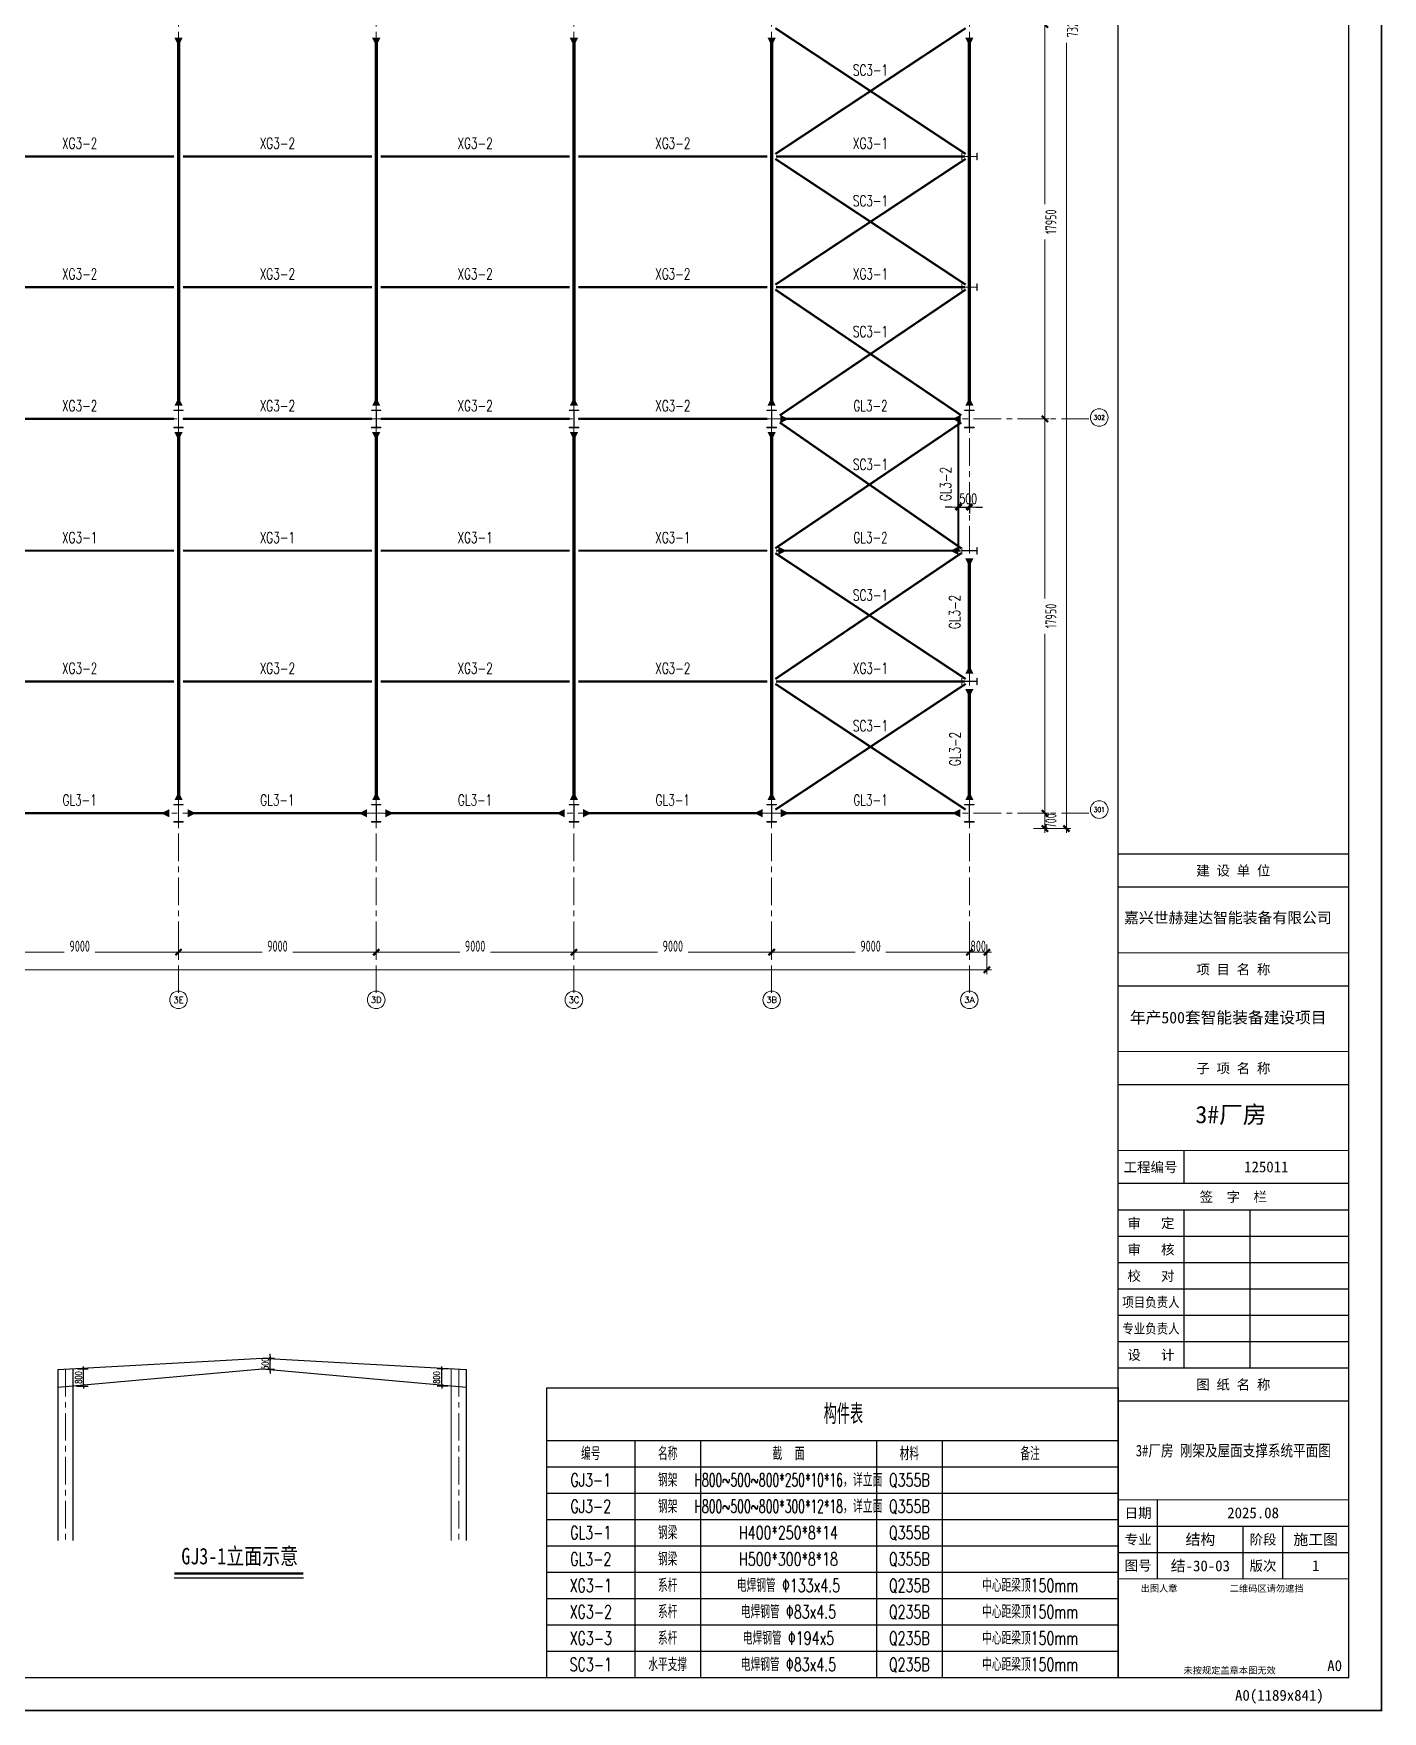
# Model space of a CAD drawing. Extents: x -1201378 to 2367219, y -619313 to 244905.
# Drawn here: x 473642 to 535046, y -296140 to -219754 of the extents above; entities that cross this region are included whole.
import ezdxf
from ezdxf.enums import TextEntityAlignment as Align

# ---------------------------------------------------------------- set-up
doc = ezdxf.new("R2010")
doc.units = 0
doc.header["$LTSCALE"] = 1000
doc.linetypes.add('CENTER', pattern=[2, 1.25, -0.25, 0.25, -0.25])
doc.layers.get('0').update_dxf_attribs({"linetype": 'CONTINUOUS'})
doc.layers.get('Defpoints').update_dxf_attribs({"linetype": 'CONTINUOUS'})
for name, color, linetype in [('0-cxFrame', 155, 'CONTINUOUS'), ('A-WINDOW', 140, 'CONTINUOUS'), ('S-DIMZ', 115, 'CONTINUOUS'), ('S-TEXT', 21, 'CONTINUOUS'), ('TAB', 7, 'CONTINUOUS'), ('TEXT', 7, 'CONTINUOUS'), ('建-文字', 7, 'CONTINUOUS')]:
    doc.layers.add(name, color=color, linetype=linetype)
for name, color, linetype, lineweight in [('0-cxText', 131, 'CONTINUOUS', 25), ('S-axis', 111, 'CONTINUOUS', 0), ('S-bea', 40, 'CONTINUOUS', 0), ('S-col', 2, 'CONTINUOUS', 0), ('S-dim', 81, 'CONTINUOUS', 0), ('S-dote', 5, 'CENTER', 0), ('THIN', 7, 'CONTINUOUS', 0), ('柱间支撑', 6, 'CENTER', 0), ('梁', 4, 'CONTINUOUS', 18)]:
    doc.layers.add(name, color=color, linetype=linetype, lineweight=lineweight)
doc.styles.add('_TCH_AXIS', font='COMPLEX', dxfattribs={"bigfont": 'GBCBIG'})
doc.styles.add('cx_biaoti', font='')
doc.styles.add('cx_tuming', font='simhei.ttf')
doc.styles.add('cx_tuqian1', font='')
doc.styles.add('SS1', font='tj-romans1.shx', dxfattribs={"width": 0.7, "bigfont": 'tj-hztxt1.shx'})
doc.styles.add('TSSD_Dimension', font='tssdeng.shx', dxfattribs={"width": 0.7, "bigfont": 'hztxt.shx'})
doc.styles.add('TSSD_Norm', font='tj-romans1.shx', dxfattribs={"bigfont": 'tj-hztxt.shx'})
doc.styles.add('TSSD_Rein', font='tj-romans1.shx', dxfattribs={"width": 0.7, "bigfont": 'tj-hztxt.shx'})
doc.styles.add('黑体', font='simhei.ttf', dxfattribs={"width": 0.8})
doc.styles.get('cx_biaoti').set_extended_font_data('SimSun')
doc.styles.get('cx_tuqian1').set_extended_font_data('SimSun')
doc.dimstyles.new('S-150-ARCHI', dxfattribs={"dimscale": 150, "dimtxt": 3, "dimasz": 2, "dimexe": 2, "dimexo": 2, "dimgap": 1, "dimtad": 1, "dimdec": 0, "dimzin": 0, "dimdsep": 46, "dimtxsty": 'SS1', "dimblk1": 'TT', "dimblk2": 'TT', "dimsah": 1, "dimcen": 1, "dimclrd": 256, "dimclre": 256, "dimclrt": 256, "dimadec": 0, "dimazin": 0, "dimtfac": 1, "dimtdec": 0, "dimtix": 1, "dimtmove": 2, "dimatfit": 0, "dimldrblk": 'TT', "dimfxl": 2, "dimtolj": 1, "dimtzin": 0, "dimarcsym": 0})
doc.dimstyles.new('S-25-100', dxfattribs={"dimscale": 100, "dimtxt": 3, "dimasz": 1, "dimexe": 2, "dimexo": 0, "dimgap": 0.8, "dimtad": 1, "dimdec": 0, "dimlfac": 0.25, "dimzin": 0, "dimdsep": 46, "dimtxsty": 'SS1', "dimblk1": 'TT', "dimblk2": 'TT', "dimsah": 1, "dimcen": 1, "dimclrd": 256, "dimclre": 256, "dimclrt": 256, "dimadec": 0, "dimazin": 0, "dimtfac": 1, "dimtdec": 0, "dimtix": 1, "dimtmove": 2, "dimatfit": 0, "dimldrblk": 'TT', "dimfxl": 2, "dimtolj": 1, "dimtzin": 0, "dimarcsym": 0})
doc.dimstyles.new('TSSD_200_200', dxfattribs={"dimtxt": 500, "dimasz": 200, "dimexe": 200, "dimexo": 500, "dimgap": 200, "dimtad": 1, "dimdec": 0, "dimzin": 0, "dimdsep": 46, "dimtxsty": 'TSSD_Dimension', "dimblk": 'ARCHTICK', "dimcen": 0, "dimdle": 200, "dimclrt": 7, "dimadec": 0, "dimazin": 0, "dimtfac": 1, "dimtdec": 0, "dimtix": 1, "dimtmove": 2, "dimatfit": 3, "dimfxl": 1, "dimtolj": 1, "dimtzin": 0, "dimarcsym": 0})

# ---------------------------------------------------------------- blocks, each defined once
blk = doc.blocks.new('w42343243')
at = {"layer": 'S-col'}
blk.add_lwpolyline([(-165069, 621020), (-164639, 621020), (-164639, 621002), (-164848, 621002), (-164848, 620238), (-164639, 620238), (-164639, 620220), (-165069, 620220), (-165069, 620238), (-164860, 620238), (-164860, 621002), (-165069, 621002)], close=True, dxfattribs=at)
blk = doc.blocks.new('42343')
at = {"layer": 'A-WINDOW'}
for p in [(0, -53750), (9000, -53750), (18000, -53750), (27000, -53750), (36000, -53750), (0, -71700), (9000, -71700), (18000, -71700), (27000, -71700), (36000, -71700)]:
    blk.add_blockref('w42343243', p, dxfattribs=at)
blk = doc.blocks.new('_ArchTick')
at = {"color": 0, "linetype": 'ByBlock', "const_width": 0.5}
blk.add_lwpolyline([(-0.71, -0.71), (0.71, 0.71)], dxfattribs=at)
blk = doc.blocks.new('*D503')
at = {"layer": 'Defpoints', "color": 0, "transparency": 16777216}
for p in [(-128758, -360718), (-119758, -360718), (-119758, -361576)]:
    blk.add_point(p, dxfattribs=at)
at = {"layer": 'S-axis', "color": 0, "lineweight": -2, "transparency": 16777216}
for p, q in [((-128758, -361218), (-128758, -361776)), ((-119758, -361218), (-119758, -361776)), ((-128958, -361576), (-124957, -361576)), ((-119558, -361576), (-123560, -361576))]:
    blk.add_line(p, q, dxfattribs=at)
at = {"layer": 'S-axis', "color": 0, "lineweight": -2, "transparency": 16777216, "xscale": 200, "yscale": 200, "zscale": 200, "rotation": 180}
blk.add_blockref('_ArchTick', (-128758, -361576), dxfattribs=at)
at = {"layer": 'S-axis', "color": 0, "lineweight": -2, "transparency": 16777216, "xscale": 200, "yscale": 200, "zscale": 200}
blk.add_blockref('_ArchTick', (-119758, -361576), dxfattribs=at)
at = {"layer": 'S-axis', "color": 7, "transparency": 16777216, "insert": (-124258, -361301), "char_height": 500, "attachment_point": 5, "style": 'TSSD_Dimension'}
blk.add_mtext('\\A1;9000', dxfattribs=at)
blk = doc.blocks.new('*D504')
at = {"layer": 'Defpoints', "color": 0, "transparency": 16777216}
for p in [(-119758, -360718), (-110758, -360718), (-110758, -361576)]:
    blk.add_point(p, dxfattribs=at)
at = {"layer": 'S-axis', "color": 0, "lineweight": -2, "transparency": 16777216}
for p, q in [((-119758, -361218), (-119758, -361776)), ((-110758, -361218), (-110758, -361776)), ((-119958, -361576), (-115957, -361576)), ((-110558, -361576), (-114560, -361576))]:
    blk.add_line(p, q, dxfattribs=at)
at = {"layer": 'S-axis', "color": 0, "lineweight": -2, "transparency": 16777216, "xscale": 200, "yscale": 200, "zscale": 200, "rotation": 180}
blk.add_blockref('_ArchTick', (-119758, -361576), dxfattribs=at)
at = {"layer": 'S-axis', "color": 0, "lineweight": -2, "transparency": 16777216, "xscale": 200, "yscale": 200, "zscale": 200}
blk.add_blockref('_ArchTick', (-110758, -361576), dxfattribs=at)
at = {"layer": 'S-axis', "color": 7, "transparency": 16777216, "insert": (-115258, -361301), "char_height": 500, "attachment_point": 5, "style": 'TSSD_Dimension'}
blk.add_mtext('\\A1;9000', dxfattribs=at)
blk = doc.blocks.new('*D505')
at = {"layer": 'Defpoints', "color": 0, "transparency": 16777216}
for p in [(-110758, -360718), (-101758, -360718), (-101758, -361576)]:
    blk.add_point(p, dxfattribs=at)
at = {"layer": 'S-axis', "color": 0, "lineweight": -2, "transparency": 16777216}
for p, q in [((-110758, -361218), (-110758, -361776)), ((-101758, -361218), (-101758, -361776)), ((-110958, -361576), (-106957, -361576)), ((-101558, -361576), (-105560, -361576))]:
    blk.add_line(p, q, dxfattribs=at)
at = {"layer": 'S-axis', "color": 0, "lineweight": -2, "transparency": 16777216, "xscale": 200, "yscale": 200, "zscale": 200, "rotation": 180}
blk.add_blockref('_ArchTick', (-110758, -361576), dxfattribs=at)
at = {"layer": 'S-axis', "color": 0, "lineweight": -2, "transparency": 16777216, "xscale": 200, "yscale": 200, "zscale": 200}
blk.add_blockref('_ArchTick', (-101758, -361576), dxfattribs=at)
at = {"layer": 'S-axis', "color": 7, "transparency": 16777216, "insert": (-106258, -361301), "char_height": 500, "attachment_point": 5, "style": 'TSSD_Dimension'}
blk.add_mtext('\\A1;9000', dxfattribs=at)
blk = doc.blocks.new('*D506')
at = {"layer": 'Defpoints', "color": 0, "transparency": 16777216}
for p in [(-101758, -360718), (-92758, -360718), (-92758, -361576)]:
    blk.add_point(p, dxfattribs=at)
at = {"layer": 'S-axis', "color": 0, "lineweight": -2, "transparency": 16777216}
for p, q in [((-101758, -361218), (-101758, -361776)), ((-92758, -361218), (-92758, -361776)), ((-101958, -361576), (-97957, -361576)), ((-92558, -361576), (-96560, -361576))]:
    blk.add_line(p, q, dxfattribs=at)
at = {"layer": 'S-axis', "color": 0, "lineweight": -2, "transparency": 16777216, "xscale": 200, "yscale": 200, "zscale": 200, "rotation": 180}
blk.add_blockref('_ArchTick', (-101758, -361576), dxfattribs=at)
at = {"layer": 'S-axis', "color": 0, "lineweight": -2, "transparency": 16777216, "xscale": 200, "yscale": 200, "zscale": 200}
blk.add_blockref('_ArchTick', (-92758, -361576), dxfattribs=at)
at = {"layer": 'S-axis', "color": 7, "transparency": 16777216, "insert": (-97258, -361301), "char_height": 500, "attachment_point": 5, "style": 'TSSD_Dimension'}
blk.add_mtext('\\A1;9000', dxfattribs=at)
blk = doc.blocks.new('*D507')
at = {"layer": 'Defpoints', "color": 0, "transparency": 16777216}
for p in [(-92758, -360718), (-83758, -360718), (-83758, -361576)]:
    blk.add_point(p, dxfattribs=at)
at = {"layer": 'S-axis', "color": 0, "lineweight": -2, "transparency": 16777216}
for p, q in [((-92758, -361218), (-92758, -361776)), ((-83758, -361218), (-83758, -361776)), ((-92958, -361576), (-88957, -361576)), ((-83558, -361576), (-87560, -361576))]:
    blk.add_line(p, q, dxfattribs=at)
at = {"layer": 'S-axis', "color": 0, "lineweight": -2, "transparency": 16777216, "xscale": 200, "yscale": 200, "zscale": 200, "rotation": 180}
blk.add_blockref('_ArchTick', (-92758, -361576), dxfattribs=at)
at = {"layer": 'S-axis', "color": 0, "lineweight": -2, "transparency": 16777216, "xscale": 200, "yscale": 200, "zscale": 200}
blk.add_blockref('_ArchTick', (-83758, -361576), dxfattribs=at)
at = {"layer": 'S-axis', "color": 7, "transparency": 16777216, "insert": (-88258, -361301), "char_height": 500, "attachment_point": 5, "style": 'TSSD_Dimension'}
blk.add_mtext('\\A1;9000', dxfattribs=at)
blk = doc.blocks.new('*D508')
at = {"layer": 'Defpoints', "color": 0, "transparency": 16777216}
for p in [(-83758, -360718), (-82958, -360718), (-82958, -361576)]:
    blk.add_point(p, dxfattribs=at)
at = {"layer": 'S-axis', "color": 0, "lineweight": -2, "transparency": 16777216}
for p, q in [((-83758, -361218), (-83758, -361776)), ((-82958, -361218), (-82958, -361776)), ((-83958, -361576), (-82758, -361576))]:
    blk.add_line(p, q, dxfattribs=at)
at = {"layer": 'S-axis', "color": 0, "lineweight": -2, "transparency": 16777216, "xscale": 200, "yscale": 200, "zscale": 200, "rotation": 180}
blk.add_blockref('_ArchTick', (-83758, -361576), dxfattribs=at)
at = {"layer": 'S-axis', "color": 0, "lineweight": -2, "transparency": 16777216, "xscale": 200, "yscale": 200, "zscale": 200}
blk.add_blockref('_ArchTick', (-82958, -361576), dxfattribs=at)
at = {"layer": 'S-axis', "color": 7, "transparency": 16777216, "insert": (-83358, -361301), "char_height": 500, "attachment_point": 5, "style": 'TSSD_Dimension'}
blk.add_mtext('\\A1;800', dxfattribs=at)
blk = doc.blocks.new('*D512')
at = {"layer": 'Defpoints', "color": 0, "transparency": 16777216}
for p in [(-81336, -319348), (-81336, -337298), (-80320, -337298)]:
    blk.add_point(p, dxfattribs=at)
at = {"layer": 'S-axis', "color": 0, "lineweight": -2, "transparency": 16777216}
for p, q in [((-80320, -319148), (-80320, -327517)), ((-80836, -319348), (-80120, -319348)), ((-80320, -337498), (-80320, -329129)), ((-80836, -337298), (-80120, -337298))]:
    blk.add_line(p, q, dxfattribs=at)
at = {"layer": 'S-axis', "color": 0, "lineweight": -2, "transparency": 16777216, "xscale": 200, "yscale": 200, "zscale": 200}
for p, rotation in [((-80320, -319348), 90), ((-80320, -337298), 270)]:
    blk.add_blockref('_ArchTick', p, dxfattribs=dict(at, rotation=rotation))
at = {"layer": 'S-axis', "color": 7, "transparency": 16777216, "insert": (-80045, -328323), "char_height": 500, "attachment_point": 5, "rotation": 90, "style": 'TSSD_Dimension'}
blk.add_mtext('\\A1;17950', dxfattribs=at)
blk = doc.blocks.new('*D513')
at = {"layer": 'Defpoints', "color": 0, "transparency": 16777216}
for p in [(-81336, -337298), (-81336, -355248), (-80320, -355248)]:
    blk.add_point(p, dxfattribs=at)
at = {"layer": 'S-axis', "color": 0, "lineweight": -2, "transparency": 16777216}
for p, q in [((-80836, -337298), (-80120, -337298)), ((-80320, -337098), (-80320, -345467)), ((-80320, -355448), (-80320, -347079)), ((-80836, -355248), (-80120, -355248))]:
    blk.add_line(p, q, dxfattribs=at)
at = {"layer": 'S-axis', "color": 0, "lineweight": -2, "transparency": 16777216, "xscale": 200, "yscale": 200, "zscale": 200}
for p, rotation in [((-80320, -337298), 90), ((-80320, -355248), 270)]:
    blk.add_blockref('_ArchTick', p, dxfattribs=dict(at, rotation=rotation))
at = {"layer": 'S-axis', "color": 7, "transparency": 16777216, "insert": (-80045, -346273), "char_height": 500, "attachment_point": 5, "rotation": 90, "style": 'TSSD_Dimension'}
blk.add_mtext('\\A1;17950', dxfattribs=at)
blk = doc.blocks.new('*D514')
at = {"layer": 'Defpoints', "color": 0, "transparency": 16777216}
for p in [(-81336, -355248), (-81336, -355948), (-80320, -355948)]:
    blk.add_point(p, dxfattribs=at)
at = {"layer": 'S-axis', "color": 0, "lineweight": -2, "transparency": 16777216}
for p, q in [((-80320, -355048), (-80320, -356148)), ((-80836, -355248), (-80120, -355248)), ((-80836, -355948), (-80120, -355948))]:
    blk.add_line(p, q, dxfattribs=at)
at = {"layer": 'S-axis', "color": 0, "lineweight": -2, "transparency": 16777216, "xscale": 200, "yscale": 200, "zscale": 200}
for p, rotation in [((-80320, -355248), 90), ((-80320, -355948), 270)]:
    blk.add_blockref('_ArchTick', p, dxfattribs=dict(at, rotation=rotation))
at = {"layer": 'S-axis', "color": 7, "transparency": 16777216, "insert": (-80045, -355598), "char_height": 500, "attachment_point": 5, "rotation": 90, "style": 'TSSD_Dimension'}
blk.add_mtext('\\A1;700', dxfattribs=at)
blk = doc.blocks.new('*D457')
at = {"layer": 'Defpoints', "color": 0, "transparency": 16777216}
for p in [(-81236, -282748), (-81236, -355948), (-79341, -355948)]:
    blk.add_point(p, dxfattribs=at)
at = {"layer": 'S-axis', "color": 0, "lineweight": -2, "transparency": 16777216}
for p, q in [((-79341, -282548), (-79341, -318516)), ((-80736, -282748), (-79141, -282748)), ((-79341, -356148), (-79341, -320181)), ((-80736, -355948), (-79141, -355948))]:
    blk.add_line(p, q, dxfattribs=at)
at = {"layer": 'S-axis', "color": 0, "lineweight": -2, "transparency": 16777216, "xscale": 200, "yscale": 200, "zscale": 200}
for p, rotation in [((-79341, -282748), 90), ((-79341, -355948), 270)]:
    blk.add_blockref('_ArchTick', p, dxfattribs=dict(at, rotation=rotation))
at = {"layer": 'S-axis', "color": 7, "transparency": 16777216, "insert": (-79066, -319348), "char_height": 500, "attachment_point": 5, "rotation": 90, "style": 'TSSD_Dimension'}
blk.add_mtext('\\A1;73200', dxfattribs=at)
blk = doc.blocks.new('*D458')
at = {"layer": 'Defpoints', "color": 0, "transparency": 16777216}
for p in [(-268658, -360818), (-82958, -360818), (-82958, -362376)]:
    blk.add_point(p, dxfattribs=at)
at = {"layer": 'S-axis', "color": 0, "lineweight": -2, "transparency": 16777216}
for p, q in [((-268658, -361318), (-268658, -362576)), ((-82958, -361318), (-82958, -362576)), ((-268858, -362376), (-176749, -362376)), ((-82758, -362376), (-174868, -362376))]:
    blk.add_line(p, q, dxfattribs=at)
at = {"layer": 'S-axis', "color": 0, "lineweight": -2, "transparency": 16777216, "xscale": 200, "yscale": 200, "zscale": 200, "rotation": 180}
blk.add_blockref('_ArchTick', (-268658, -362376), dxfattribs=at)
at = {"layer": 'S-axis', "color": 0, "lineweight": -2, "transparency": 16777216, "xscale": 200, "yscale": 200, "zscale": 200}
blk.add_blockref('_ArchTick', (-82958, -362376), dxfattribs=at)
at = {"layer": 'S-axis', "color": 7, "transparency": 16777216, "insert": (-175808, -362101), "char_height": 500, "attachment_point": 5, "style": 'TSSD_Dimension'}
blk.add_mtext('\\A1;185700', dxfattribs=at)
blk = doc.blocks.new('zjcx_lan_qianzi(Dragon)')
for p, q in [((-7000, 4800), (0, 4800)), ((-5000, 4800), (-5000, 0)), ((-3000, 4800), (-3000, 0)), ((-7000, 4000), (0, 4000)), ((-7000, 3200), (0, 3200)), ((-7000, 2400), (0, 2400)), ((-7000, 1600), (0, 1600)), ((-7000, 800), (0, 800))]:
    blk.add_line(p, q)
at = {"const_width": 30}
blk.add_lwpolyline([(-7000, 5600), (0, 5600)], dxfattribs=at)
blk.add_lwpolyline([(-7000, 5600), (0, 5600), (0, 0), (-7000, 0)], close=True, dxfattribs=at)
at = {"style": 'cx_biaoti'}
for s, p in [('签  字  栏', (-3500, 5200)), ('审   定', (-6000, 4400)), ('审   核', (-6000, 3600)), ('校   对', (-6000, 2800)), ('设   计', (-6000, 400))]:
    blk.add_text(s, height=300, dxfattribs=at).set_placement(p, align=Align.MIDDLE)
at = {"style": 'cx_biaoti', "width": 0.85}
for s, p in [('项目负责人', (-6000, 2000)), ('专业负责人', (-6000, 1200))]:
    blk.add_text(s, height=300, dxfattribs=at).set_placement(p, align=Align.MIDDLE)
blk = doc.blocks.new('T-签字(Dragon)')
at = {"layer": '0-cxFrame'}
blk.add_blockref('zjcx_lan_qianzi(Dragon)', (0, 0), dxfattribs=at)
blk = doc.blocks.new('zjcx_lan_tuming(Dragon)')
for p, q in [((-7000, 8400), (0, 8400)), ((-5800, 3000), (-5800, 5400)), ((-7000, 4600), (0, 4600)), ((-3200, 3000), (-3200, 4600)), ((-2000, 3000), (-2000, 4600)), ((-7000, 3800), (0, 3800))]:
    blk.add_line(p, q)
at = {"const_width": 30}
for points in [[(-7000, 9400), (0, 9400)], [(-7000, 5400), (0, 5400)], [(-7000, 3000), (0, 3000)], [(-7000, 0), (0, 0)]]:
    blk.add_lwpolyline(points, dxfattribs=at)
blk.add_lwpolyline([(-7000, 9400), (0, 9400), (0, 0), (-7000, 0)], close=True)
at = {"style": 'cx_biaoti'}
for s, p in [('图 纸 名 称', (-3500, 8900)), ('日期', (-6388, 5000)), ('专业', (-6388, 4200)), ('阶段', (-2600, 4200)), ('图号', (-6388, 3400)), ('版次', (-2600, 3400))]:
    blk.add_text(s, height=300, dxfattribs=at).set_placement(p, align=Align.MIDDLE)
for s, p in [('出图人章', (-6316, 2607)), ('二维码区请勿遮挡', (-3609, 2607)), ('未按规定盖章本图无效', (-5013, 120))]:
    blk.add_text(s, height=200, dxfattribs=at).set_placement(p)
blk = doc.blocks.new('T-图签(Dragon)')
blk.add_blockref('zjcx_lan_tuming(Dragon)', (0, 0))
at = {"color": 3, "style": 'cx_biaoti'}
for s, p in [('2025.08', (-2900, 5000)), ('施工图', (-1000, 4200))]:
    blk.add_text(s, height=330, dxfattribs=at).set_placement(p, align=Align.MIDDLE)
blk = doc.blocks.new('zjcx_lan_xiangmu(Dragon)')
for p, q in [((-7000, 9000), (0, 9000)), ((-7000, 6000), (0, 6000)), ((-7000, 3000), (0, 3000)), ((-5000, 1000), (-5000, 0))]:
    blk.add_line(p, q)
at = {"const_width": 30}
for points in [[(-7000, 10000), (0, 10000)], [(-7000, 7000), (0, 7000)], [(-7000, 7000), (0, 7000)], [(-7000, 4000), (0, 4000)], [(-7000, 4000), (0, 4000)], [(-7000, 1000), (0, 1000)], [(-7000, 0), (0, 0)]]:
    blk.add_lwpolyline(points, dxfattribs=at)
blk.add_lwpolyline([(-7000, 10000), (0, 10000), (0, 0), (-7000, 0)], close=True)
at = {"style": 'cx_biaoti'}
for s, p in [('建 设 单 位', (-3500, 9500)), ('项 目 名 称', (-3500, 6500)), ('子 项 名 称', (-3500, 3500)), ('工程编号', (-6013, 500))]:
    blk.add_text(s, height=300, dxfattribs=at).set_placement(p, align=Align.MIDDLE)
blk = doc.blocks.new('T-项目(Dragon)')
blk.add_blockref('zjcx_lan_xiangmu(Dragon)', (0, 0))
at = {"color": 3, "style": 'cx_tuming'}
for s, height, p in [('嘉兴世赫建达智能装备有限公司', 330, (-6816, 7901)), ('年产500套智能装备建设项目 ', 350, (-6638, 4859))]:
    blk.add_text(s, height=height, dxfattribs=at).set_placement(p)
blk = doc.blocks.new('zjcx_T0(Dragon)')
at = {"layer": '0-cxFrame', "const_width": 50}
blk.add_lwpolyline([(0, 82100), (-7000, 82100), (-7000, 0), (0, 0)], close=True, dxfattribs=at)
at = {"layer": '0-cxFrame'}
for name, p in [('T-项目(Dragon)', (0, 15000)), ('T-签字(Dragon)', (0, 9400)), ('T-图签(Dragon)', (0, 0))]:
    blk.add_blockref(name, p, dxfattribs=at)
blk = doc.blocks.new('TK22.A0 L(Dragon)')
at = {"layer": '0-cxFrame', "color": 7, "const_width": 0.5}
blk.add_lwpolyline([(0, 0), (-1486, 0), (-1486, 841), (0, 841)], close=True, dxfattribs=at)
at = {"layer": '0-cxFrame', "const_width": 0.5}
for points in [[(-80, 10), (-1466, 10), (-1466, 831), (-80, 831)], [(-10, 10), (-80, 10), (-80, 831), (-10, 831)]]:
    blk.add_lwpolyline(points, close=True, dxfattribs=at)
at = {"layer": '0-cxFrame', "xscale": 0.009999999999999998, "yscale": 0.009999999999999998, "zscale": 0.009999999999999998}
blk.add_blockref('zjcx_T0(Dragon)', (-10, 10), dxfattribs=at)
at = {"style": '黑体', "flags": 4}
blk.add_attdef('图幅', text='', height=3.3, dxfattribs=at).set_placement((-40, 3), align=Align.RIGHT)
at = {"layer": '0-cxFrame', "style": '黑体'}
blk.add_text('(1189x841)', height=3.3, dxfattribs=at).set_placement((-40, 3))
at = {"layer": '0-cxText', "flags": 4}
for tag, height, style, p in [('建设单位', 3.5, 'cx_tuming', (-45, 240)), ('项目名称', 3.5, 'cx_tuming', (-45, 210)), ('子项名称', 3.5, 'cx_tuming', (-45, 180)), ('工程编号', 3.3, 'cx_tuqian1', (-35, 165)), ('图名1', 3.5, 'cx_tuming', (-45, 87)), ('图名2', 3.5, 'cx_tuming', (-45, 79)), ('图名3', 3.5, 'cx_tuming', (-45, 71)), ('出图日期', 3.3, 'cx_tuqian1', (-39, 60)), ('专业', 3.3, 'cx_tuqian1', (-55, 52)), ('图号', 3.3, 'cx_tuqian1', (-55, 44)), ('版次', 3.3, 'cx_tuqian1', (-20, 44))]:
    blk.add_attdef(tag, text='', height=height, dxfattribs=dict(at, style=style)).set_placement(p, align=Align.MIDDLE)
at = {"layer": 'Defpoints', "color": 6, "flags": 4}
for tag, height, style, p in [('tufu', 3.3, '黑体', (-12, 12)), ('dwfname', 4, 'cx_tuqian1', (-80, 3))]:
    blk.add_attdef(tag, text='', height=height, dxfattribs=dict(at, style=style)).set_placement(p, align=Align.RIGHT)
blk = doc.blocks.new('nt66')
at = {"layer": 'S-col'}
blk.add_lwpolyline([(-195790, 766820), (-195490, 766820), (-195490, 766808), (-195636, 766808), (-195636, 766132), (-195490, 766132), (-195490, 766120), (-195790, 766120), (-195790, 766132), (-195644, 766132), (-195644, 766808), (-195790, 766808)], close=True, dxfattribs=at)
blk = doc.blocks.new('TT')
blk.add_line((-0.97, 0), (0.97, 0))
at = {"const_width": 0.45}
blk.add_lwpolyline([(-0.44, -0.44), (0.44, 0.44)], dxfattribs=at)
blk = doc.blocks.new('*D5371')
at = {"layer": 'Defpoints', "color": 0, "transparency": 16777216}
for p in [(484047, -280060), (484412, -280060), (484047, -280560)]:
    blk.add_point(p, dxfattribs=at)
at = {"layer": 'S-DIMZ', "lineweight": -2, "transparency": 16777216}
for p, q in [((484247, -280060), (484612, -280060)), ((484412, -279960), (484412, -279860)), ((484412, -280560), (484412, -280060)), ((484247, -280560), (484612, -280560)), ((484412, -280660), (484412, -280760))]:
    blk.add_line(p, q, dxfattribs=at)
at = {"layer": 'S-DIMZ', "lineweight": -2, "transparency": 16777216, "xscale": 100, "yscale": 100, "zscale": 100}
for p, rotation in [((484412, -280060), 270), ((484412, -280560), 90)]:
    blk.add_blockref('TT', p, dxfattribs=dict(at, rotation=rotation))
at = {"layer": 'S-DIMZ', "transparency": 16777216, "insert": (484182, -280310), "char_height": 300, "attachment_point": 5, "rotation": 90, "style": 'SS1'}
blk.add_mtext('\\A1;500', dxfattribs=at)
blk = doc.blocks.new('*D5372')
at = {"layer": 'Defpoints', "color": 0, "transparency": 16777216}
for p in [(475447, -280537), (475922, -280537), (475397, -281337)]:
    blk.add_point(p, dxfattribs=at)
at = {"layer": 'S-DIMZ', "lineweight": -2, "transparency": 16777216}
for p, q in [((475647, -280537), (476122, -280537)), ((475922, -281237), (475922, -280637)), ((475597, -281337), (476122, -281337))]:
    blk.add_line(p, q, dxfattribs=at)
at = {"layer": 'S-DIMZ', "lineweight": -2, "transparency": 16777216, "xscale": 100, "yscale": 100, "zscale": 100}
for p, rotation in [((475922, -280537), 90), ((475922, -281337), 270)]:
    blk.add_blockref('TT', p, dxfattribs=dict(at, rotation=rotation))
at = {"layer": 'S-DIMZ', "transparency": 16777216, "insert": (475692, -280937), "char_height": 300, "attachment_point": 5, "rotation": 90, "style": 'SS1'}
blk.add_mtext('\\A1;800', dxfattribs=at)
blk = doc.blocks.new('*D5366')
at = {"layer": 'Defpoints', "color": 0, "transparency": 16777216}
for p in [(492222, -280537), (492697, -280537), (492697, -281337)]:
    blk.add_point(p, dxfattribs=at)
at = {"layer": 'S-DIMZ', "lineweight": -2, "transparency": 16777216}
for p, q in [((492497, -280537), (492022, -280537)), ((492222, -281237), (492222, -280637)), ((492497, -281337), (492022, -281337))]:
    blk.add_line(p, q, dxfattribs=at)
at = {"layer": 'S-DIMZ', "lineweight": -2, "transparency": 16777216, "xscale": 100, "yscale": 100, "zscale": 100}
for p, rotation in [((492222, -280537), 90), ((492222, -281337), 270)]:
    blk.add_blockref('TT', p, dxfattribs=dict(at, rotation=rotation))
at = {"layer": 'S-DIMZ', "transparency": 16777216, "insert": (491992, -280937), "char_height": 300, "attachment_point": 5, "rotation": 90, "style": 'SS1'}
blk.add_mtext('\\A1;800', dxfattribs=at)
blk = doc.blocks.new('*D6474')
at = {"layer": 'Defpoints', "color": 0, "transparency": 16777216}
for p in [(515742, -240496), (516242, -240496), (516242, -241310)]:
    blk.add_point(p, dxfattribs=at)
at = {"layer": 'S-dim', "lineweight": -2, "transparency": 16777216}
for p, q in [((515442, -241310), (515142, -241310)), ((515742, -240796), (515742, -241610)), ((515742, -241310), (516242, -241310)), ((516242, -240796), (516242, -241610)), ((516542, -241310), (516842, -241310))]:
    blk.add_line(p, q, dxfattribs=at)
at = {"layer": 'S-dim', "lineweight": -2, "transparency": 16777216, "xscale": 300, "yscale": 300, "zscale": 300}
blk.add_blockref('TT', (515742, -241310), dxfattribs=at)
at = {"layer": 'S-dim', "lineweight": -2, "transparency": 16777216, "xscale": 300, "yscale": 300, "zscale": 300, "rotation": 180}
blk.add_blockref('TT', (516242, -241310), dxfattribs=at)
at = {"layer": 'S-dim', "transparency": 16777216, "insert": (516191, -240935), "char_height": 450, "attachment_point": 5, "style": 'SS1'}
blk.add_mtext('\\A1;500', dxfattribs=at)
blk = doc.blocks.new('3#轴网')
at = {"layer": 'S-axis'}
for centre in [(-77846.7, -337233.9), (-77846.7, -355083.9), (-119758.5, -363744.2), (-110758.5, -363744.2), (-101758.5, -363744.2), (-92758.5, -363744.2), (-83758.5, -363744.2)]:
    blk.add_circle(centre, 400, dxfattribs=at)
at = {"layer": 'S-dote'}
for p, q in [((-119758.5, -363428.2), (-119758.5, -277944.2)), ((-110758.5, -363428.2), (-110758.5, -277944.2)), ((-101758.5, -363428.2), (-101758.5, -277944.2)), ((-92758.5, -363428.2), (-92758.5, -277944.2)), ((-83758.5, -363428.2), (-83758.5, -277944.2)), ((-78316.2, -337298.2), (-273210.6, -337298.2)), ((-78316.2, -355248.2), (-273210.6, -355248.2))]:
    blk.add_line(p, q, dxfattribs=at)
at = {"layer": 'S-axis', "style": '_TCH_AXIS'}
for s, height, p, p2 in [('302', 206.28, (-78107, -337337), (-77586.4, -337337)), ('301', 224.46, (-78103.2, -355196.1), (-77590.1, -355196.1)), ('3E', 288.12, (-119998.6, -363888.3), (-119518.4, -363888.3)), ('3D', 282.17, (-111000.3, -363885.3), (-110516.6, -363885.3)), ('3C', 294.28, (-101996.7, -363891.4), (-101520.2, -363891.4)), ('3B', 282.17, (-93000.3, -363885.3), (-92516.6, -363885.3)), ('3A', 276.42, (-84002, -363882.4), (-83515, -363882.4))]:
    blk.add_text(s, height=height, dxfattribs=at).set_placement(p, p2, align=Align.FIT)
at = {"layer": 'S-axis'}
for base, p1, p2, angle, picture, middle in [((-79340.7, -355948.2), (-81236.2, -282748.2), (-81236.2, -355948.2), 270, '*D457', (-79065.7, -319348.2)), ((-80320.4, -337298.2), (-81336.2, -319348.2), (-81336.2, -337298.2), 270, '*D512', (-80045.4, -328323.2)), ((-80320.4, -355248.2), (-81336.2, -337298.2), (-81336.2, -355248.2), 270, '*D513', (-80045.4, -346273.2)), ((-80320.4, -355948.2), (-81336.2, -355248.2), (-81336.2, -355948.2), 270, '*D514', (-80045.4, -355598.2)), ((-82958.5, -362376), (-268658.5, -360818), (-82958.5, -360818), 0, '*D458', (-175808.5, -362101)), ((-119758.5, -361576), (-128758.5, -360718), (-119758.5, -360718), 0, '*D503', (-124258.5, -361301)), ((-110758.5, -361576), (-119758.5, -360718), (-110758.5, -360718), 0, '*D504', (-115258.5, -361301)), ((-101758.5, -361576), (-110758.5, -360718), (-101758.5, -360718), 0, '*D505', (-106258.5, -361301)), ((-92758.5, -361576), (-101758.5, -360718), (-92758.5, -360718), 0, '*D506', (-97258.5, -361301)), ((-83758.5, -361576), (-92758.5, -360718), (-83758.5, -360718), 0, '*D507', (-88258.5, -361301)), ((-82958.5, -361576), (-83758.5, -360718), (-82958.5, -360718), 0, '*D508', (-83358.5, -361301))]:
    dim = blk.add_linear_dim(base=base, p1=p1, p2=p2, angle=angle, dimstyle='TSSD_200_200', dxfattribs=at)
    dim.commit()
    dim.dimension.update_dxf_attribs({"geometry": picture, "text_midpoint": middle, "dimtype": 161})

msp = doc.modelspace()

# ---------------------------------------------------------------- linework, layer by layer
at = {"layer": 'S-bea'}
for points in [[(480241.5, -219948.2, 375, 0, 0), (480241.5, -220323.2, 375, 0, 0)], [(489241.5, -219948.2, 375, 0, 0), (489241.5, -220323.2, 375, 0, 0)], [(498241.5, -219948.2, 375, 0, 0), (498241.5, -220323.2, 375, 0, 0)], [(507241.5, -219948.2, 375, 0, 0), (507241.5, -220323.2, 375, 0, 0)], [(516241.5, -219948.2, 375, 0, 0), (516241.5, -220323.2, 375, 0, 0)], [(480241.5, -236698.2, 375, 0, 0), (480241.5, -236323.2, 375, 0, 0)], [(489241.5, -236698.2, 375, 0, 0), (489241.5, -236323.2, 375, 0, 0)], [(498241.5, -236698.2, 375, 0, 0), (498241.5, -236323.2, 375, 0, 0)], [(507241.5, -236698.2, 375, 0, 0), (507241.5, -236323.2, 375, 0, 0)], [(516241.5, -236698.2, 375, 0, 0), (516241.5, -236323.2, 375, 0, 0)], [(507641.5, -237298.2, 375, 0, 0), (508016.5, -237298.2, 375, 0, 0)], [(515841.5, -237298.2, 375, 0, 0), (515466.5, -237298.2, 375, 0, 0)], [(480241.5, -237898.2, 375, 0, 0), (480241.5, -238273.2, 375, 0, 0)], [(489241.5, -237898.2, 375, 0, 0), (489241.5, -238273.2, 375, 0, 0)], [(498241.5, -237898.2, 375, 0, 0), (498241.5, -238273.2, 375, 0, 0)], [(507241.5, -237898.2, 375, 0, 0), (507241.5, -238273.2, 375, 0, 0)], [(507541.5, -243298.2, 375, 0, 0), (507916.5, -243298.2, 375, 0, 0)], [(515741.5, -243298.2, 375, 0, 0), (515366.5, -243298.2, 375, 0, 0)], [(516241.5, -243648.2, 375, 0, 0), (516241.5, -244023.2, 375, 0, 0)], [(516241.5, -248898.2, 375, 0, 0), (516241.5, -248523.2, 375, 0, 0)], [(516241.5, -249598.2, 375, 0, 0), (516241.5, -249973.2, 375, 0, 0)], [(480241.5, -254648.2, 375, 0, 0), (480241.5, -254273.2, 375, 0, 0)], [(489241.5, -254648.2, 375, 0, 0), (489241.5, -254273.2, 375, 0, 0)], [(498241.5, -254648.2, 375, 0, 0), (498241.5, -254273.2, 375, 0, 0)], [(507241.5, -254648.2, 375, 0, 0), (507241.5, -254273.2, 375, 0, 0)], [(516241.5, -254648.2, 375, 0, 0), (516241.5, -254273.2, 375, 0, 0)], [(479826.5, -255248.2, 375, 0, 0), (479451.5, -255248.2, 375, 0, 0)], [(480656.5, -255248.2, 375, 0, 0), (481031.5, -255248.2, 375, 0, 0)], [(488826.5, -255248.2, 375, 0, 0), (488451.5, -255248.2, 375, 0, 0)], [(489656.5, -255248.2, 375, 0, 0), (490031.5, -255248.2, 375, 0, 0)], [(497826.5, -255248.2, 375, 0, 0), (497451.5, -255248.2, 375, 0, 0)], [(498656.5, -255248.2, 375, 0, 0), (499031.5, -255248.2, 375, 0, 0)], [(506826.5, -255248.2, 375, 0, 0), (506451.5, -255248.2, 375, 0, 0)], [(507656.5, -255248.2, 375, 0, 0), (508031.5, -255248.2, 375, 0, 0)], [(515826.5, -255248.2, 375, 0, 0), (515451.5, -255248.2, 375, 0, 0)]]:
    msp.add_lwpolyline(points, format="xyseb", dxfattribs=at)
at = {"layer": 'S-bea', "const_width": 150}
for points in [[(480241.5, -219948.2), (480241.5, -236698.2)], [(489241.5, -219948.2), (489241.5, -236698.2)], [(498241.5, -219948.2), (498241.5, -236698.2)], [(507241.5, -219948.2), (507241.5, -236698.2)], [(516241.5, -219948.2), (516241.5, -236698.2)], [(480241.5, -237898.2), (480241.5, -254648.2)], [(489241.5, -237898.2), (489241.5, -254648.2)], [(498241.5, -237898.2), (498241.5, -254648.2)], [(507241.5, -237898.2), (507241.5, -254648.2)], [(516241.5, -243648.2), (516241.5, -248898.2)], [(516241.5, -249598.2), (516241.5, -254648.2)]]:
    msp.add_lwpolyline(points, dxfattribs=at)
at = {"layer": 'S-bea', "color": 1, "const_width": 100}
msp.add_lwpolyline([(515741.5, -237298.2), (515741.7, -243294.2)], dxfattribs=at)
at = {"layer": 'S-col'}
for p, q in [((474746.8, -281379.9), (484046.8, -280546.9)), ((474746.8, -281394), (484046.8, -280561)), ((474746.8, -280573.1), (474746.8, -288360)), ((474758.8, -280572.4), (474758.8, -288360)), ((475434.8, -280537.8), (475434.8, -288360)), ((475446.8, -280537.1), (475446.8, -288360)), ((484046.8, -280546.9), (493346.8, -281379.9)), ((484046.8, -280561), (493346.8, -281394)), ((492646.8, -280537.1), (492646.8, -288360)), ((492658.8, -280537.8), (492658.8, -288360)), ((493334.8, -280572.4), (493334.8, -288360)), ((493346.8, -280573.1), (493346.8, -288360))]:
    msp.add_line(p, q, dxfattribs=at)
for points in [[(493346.8, -280575.8), (484046.8, -280060.1), (474746.8, -280575.8)], [(493346.8, -280589.9), (484046.8, -280074.1), (474746.8, -280589.9)]]:
    msp.add_lwpolyline(points, dxfattribs=at)
at = {"layer": 'S-dote'}
for p, q in [((475096.8, -280555.1), (475096.8, -288360)), ((492996.8, -280555.1), (492996.8, -288360))]:
    msp.add_line(p, q, dxfattribs=at)
at = {"layer": 'S-TEXT', "const_width": 100}
msp.add_lwpolyline([(480046, -289861.2), (485929, -289861.2)], dxfattribs=at)
at = {"layer": 'S-TEXT'}
msp.add_lwpolyline([(480046, -290061.2), (485929, -290061.2)], dxfattribs=at)
at = {"layer": 'TAB'}
for p, q in [((497008.3, -283802.2), (523008.3, -283802.2)), ((501008.3, -283802.2), (501008.3, -294602.2)), ((504008.3, -283802.2), (504008.3, -294602.2)), ((512008.3, -283802.2), (512008.3, -294602.2)), ((515008.3, -283802.2), (515008.3, -294602.2)), ((497008.3, -285002.2), (523008.3, -285002.2)), ((497008.3, -286202.2), (523008.3, -286202.2)), ((497008.3, -287402.2), (523008.3, -287402.2)), ((497008.3, -288602.2), (523008.3, -288602.2)), ((497008.3, -289802.2), (523008.3, -289802.2)), ((497008.3, -291002.2), (523008.3, -291002.2)), ((497008.3, -292202.2), (523008.3, -292202.2)), ((497008.3, -293402.2), (523008.3, -293402.2))]:
    msp.add_line(p, q, dxfattribs=at)
msp.add_lwpolyline([(497008.3, -281402.2), (523008.3, -281402.2), (523008.3, -294602.2), (497008.3, -294602.2)], close=True, dxfattribs=at)
at = {"layer": '柱间支撑', "linetype": 'Continuous', "const_width": 100}
for points in [[(507408.4, -225237.9), (516074.7, -219508.5)], [(507408.4, -219508.5), (516074.7, -225237.9)], [(471441.5, -225348.2), (480041.5, -225348.2)], [(480441.5, -225348.2), (489041.5, -225348.2)], [(489441.5, -225348.2), (498041.5, -225348.2)], [(498441.5, -225348.2), (507041.5, -225348.2)], [(507441.5, -225348.2), (516041.5, -225348.2)], [(507408.4, -231187.9), (516074.7, -225458.5)], [(507408.4, -225458.5), (516074.7, -231187.9)], [(471441.5, -231298.2), (480041.5, -231298.2)], [(480441.5, -231298.2), (489041.5, -231298.2)], [(489441.5, -231298.2), (498041.5, -231298.2)], [(498441.5, -231298.2), (507041.5, -231298.2)], [(507408.4, -231408.5), (515874.7, -237137.9)], [(507441.5, -231298.2), (516041.5, -231298.2)], [(507608.4, -237137.9), (516074.7, -231408.5)], [(471441.5, -237298.2), (480041.5, -237298.2)], [(480441.5, -237298.2), (489041.5, -237298.2)], [(489441.5, -237298.2), (498041.5, -237298.2)], [(498441.5, -237298.2), (507041.5, -237298.2)], [(507408.4, -243187.9), (515874.7, -237458.5)], [(507608.4, -237458.5), (515874.7, -243187.9)], [(471441.5, -243298.2), (480041.5, -243298.2)], [(480441.5, -243298.2), (489041.5, -243298.2)], [(489441.5, -243298.2), (498041.5, -243298.2)], [(498441.5, -243298.2), (507041.5, -243298.2)], [(507408.4, -249137.9), (515874.7, -243408.5)], [(507408.4, -243408.5), (516074.7, -249137.9)], [(471441.5, -249248.2), (480041.5, -249248.2)], [(480441.5, -249248.2), (489041.5, -249248.2)], [(489441.5, -249248.2), (498041.5, -249248.2)], [(498441.5, -249248.2), (507041.5, -249248.2)], [(507408.4, -255087.9), (516074.7, -249358.5)], [(507408.4, -249358.5), (516074.7, -255087.9)], [(507441.5, -249248.2), (516041.5, -249248.2)]]:
    msp.add_lwpolyline(points, dxfattribs=at)
at = {"layer": '梁', "linetype": 'Continuous', "const_width": 100}
for points in [[(507641.5, -237298.2), (515841.5, -237298.2)], [(507441.5, -243298.2), (515841.5, -243298.2)], [(471656.5, -255248.2), (479826.5, -255248.2)], [(480656.5, -255248.2), (488826.5, -255248.2)], [(489656.5, -255248.2), (497826.5, -255248.2)], [(498656.5, -255248.2), (506826.5, -255248.2)], [(507656.5, -255248.2), (515826.5, -255248.2)]]:
    msp.add_lwpolyline(points, dxfattribs=at)

# ---------------------------------------------------------------- block references
at = {"layer": '0-cxFrame'}
ref = msp.add_blockref('TK22.A0 L(Dragon)', (535008.3, -296102.2), dxfattribs=dict(at, xscale=150, yscale=150, zscale=150))
ref.add_attrib('图名2', '3#厂房 刚架及屋面支撑系统平面图', dxfattribs={"layer": '0-cxText', "height": 525, "style": 'cx_tuming', "width": 0.8}).set_placement((528258.3, -284252.2), align=Align.MIDDLE)
ref.add_attrib('工程编号', '125011', dxfattribs={"layer": '0-cxText', "height": 495, "style": 'cx_tuqian1'}).set_placement((529758.3, -271352.2), align=Align.MIDDLE)
ref.add_attrib('图号', '结-30-03', dxfattribs={"layer": '0-cxText', "height": 495, "style": 'cx_tuqian1'}).set_placement((526758.3, -289502.2), align=Align.MIDDLE)
ref.add_attrib('版次', '1', dxfattribs={"layer": '0-cxText', "height": 495, "style": 'cx_tuqian1'}).set_placement((532008.3, -289502.2), align=Align.MIDDLE)
ref.add_attrib('专业', '结构', dxfattribs={"layer": '0-cxText', "height": 495, "style": 'cx_tuqian1'}).set_placement((526758.3, -288302.2), align=Align.MIDDLE)
ref.add_attrib('图幅', 'A0', dxfattribs={"layer": '0', "height": 495, "style": '黑体'}).set_placement((529008.3, -295652.2), align=Align.RIGHT)
ref.add_attrib('tufu', 'A0', dxfattribs={"layer": 'Defpoints', "color": 6, "height": 495, "style": '黑体'}).set_placement((533208.3, -294302.2), align=Align.RIGHT)
at = {"layer": 'S-axis'}
msp.add_blockref('3#轴网', (600000, 100000), dxfattribs=at)
at = {"layer": 'S-col'}
msp.add_blockref('42343', (645095.7, -804168.2), dxfattribs=at)
at = {"layer": 'S-col', "rotation": 90}
for p in [(1282711.7, -29708.2), (1282711.7, -35658.2), (1282711.7, -47658.2), (1282711.7, -53608.2)]:
    msp.add_blockref('nt66', p, dxfattribs=at)

# ---------------------------------------------------------------- texts
at = {"layer": 'S-TEXT', "style": '黑体', "width": 0.8}
msp.add_text('GJ3-1立面示意', height=750, dxfattribs=at).set_placement((483028, -289669.1), align=Align.BOTTOM_CENTER)
at = {"layer": 'TEXT', "style": 'TSSD_Norm'}
for s, height, width, p in [('构件表', 900, 0.7, (510508.3, -282602.2)), ('编号', 600, 0.7, (499008.3, -284402.2)), ('名称', 600, 0.7, (502508.3, -284402.2)), ('截  面', 600, 0.7, (508008.3, -284402.2)), ('材料', 600, 0.7, (513508.3, -284402.2)), ('备注', 600, 0.7, (519008.3, -284402.2)), ('GJ3-1', 600, 0.7, (499008.3, -285602.2)), ('钢架', 600, 0.7, (502508.3, -285602.2)), ('H800~500~800*250*10*16，详立面', 600, 0.6, (508008.3, -285602.2)), ('Q355B', 600, 0.7, (513508.3, -285602.2)), ('钢架', 600, 0.7, (502508.3, -286802.2)), ('H800~500~800*300*12*18，详立面', 600, 0.6, (508008.3, -286802.2)), ('GJ3-2', 600, 0.7, (499008.3, -286802.2)), ('Q355B', 600, 0.7, (513508.3, -286802.2)), ('GL3-1', 600, 0.7, (499008.3, -288002.2)), ('钢梁', 600, 0.7, (502508.3, -288002.2)), ('H400*250*8*14', 600, 0.7, (508008.3, -288002.2)), ('Q355B', 600, 0.7, (513508.3, -288002.2)), ('GL3-2', 600, 0.7, (499008.3, -289202.2)), ('钢梁', 600, 0.7, (502508.3, -289202.2)), ('H500*300*8*18', 600, 0.7, (508008.3, -289202.2)), ('Q355B', 600, 0.7, (513508.3, -289202.2)), ('XG3-1', 600, 0.7, (499008.3, -290402.2)), ('系杆', 600, 0.7, (502508.3, -290402.2)), ('电焊钢管 %%130133x4.5', 600, 0.7, (508008.3, -290402.2)), ('Q235B', 600, 0.7, (513508.3, -290402.2)), ('中心距梁顶150mm', 600, 0.7, (519008.3, -290402.2)), ('XG3-2', 600, 0.7, (499008.3, -291602.2)), ('系杆', 600, 0.7, (502508.3, -291602.2)), ('电焊钢管 %%13083x4.5', 600, 0.7, (508008.3, -291602.2)), ('Q235B', 600, 0.7, (513508.3, -291602.2)), ('中心距梁顶150mm', 600, 0.7, (519008.3, -291602.2)), ('XG3-3', 600, 0.7, (499008.3, -292802.2)), ('系杆', 600, 0.7, (502508.3, -292802.2)), ('电焊钢管 %%130194x5', 600, 0.7, (508008.3, -292802.2)), ('Q235B', 600, 0.7, (513508.3, -292802.2)), ('中心距梁顶150mm', 600, 0.7, (519008.3, -292802.2)), ('SC3-1', 600, 0.7, (499008.3, -294002.2)), ('水平支撑', 600, 0.7, (502508.3, -294002.2)), ('电焊钢管 %%13083x4.5', 600, 0.7, (508008.3, -294002.2)), ('Q235B', 600, 0.7, (513508.3, -294002.2)), ('中心距梁顶150mm', 600, 0.7, (519008.3, -294002.2))]:
    msp.add_text(s, height=height, dxfattribs=dict(at, width=width)).set_placement(p, align=Align.MIDDLE_CENTER)
at = {"layer": 'THIN', "style": 'TSSD_Rein', "width": 0.7}
for s, p in [('SC3-1', (511739.9, -221819.5)), ('XG3-2', (475741.5, -225148.2)), ('XG3-2', (484741.5, -225148.2)), ('XG3-2', (493741.5, -225148.2)), ('XG3-2', (502741.5, -225148.2)), ('XG3-1', (511741.5, -225148.2)), ('SC3-1', (511739.9, -227769.5)), ('XG3-2', (475741.5, -231098.2)), ('XG3-2', (484741.5, -231098.2)), ('XG3-2', (493741.5, -231098.2)), ('XG3-2', (502741.5, -231098.2)), ('XG3-1', (511741.5, -231098.2)), ('SC3-1', (511739.9, -233719.5)), ('XG3-2', (475741.5, -237098.2)), ('XG3-2', (484741.5, -237098.2)), ('XG3-2', (493741.5, -237098.2)), ('XG3-2', (502741.5, -237098.2)), ('GL3-2', (511741.5, -237098.2)), ('SC3-1', (511739.9, -239769.5)), ('XG3-1', (475741.5, -243098.2)), ('XG3-1', (484741.5, -243098.2)), ('XG3-1', (493741.5, -243098.2)), ('XG3-1', (502741.5, -243098.2)), ('GL3-2', (511741.5, -243098.2)), ('SC3-1', (511739.9, -245719.5)), ('XG3-2', (475741.5, -249048.2)), ('XG3-2', (484741.5, -249048.2)), ('XG3-2', (493741.5, -249048.2)), ('XG3-2', (502741.5, -249048.2)), ('XG3-1', (511741.5, -249048.2)), ('SC3-1', (511739.9, -251669.5)), ('GL3-1', (475741.5, -255048.2)), ('GL3-1', (484741.5, -255048.2)), ('GL3-1', (493741.5, -255048.2)), ('GL3-1', (502741.5, -255048.2)), ('GL3-1', (511741.5, -255048.2))]:
    msp.add_text(s, height=500, dxfattribs=at).set_placement(p, align=Align.BOTTOM_CENTER)
for p in [(515558.6, -240265.2), (515973, -246081.9), (515988, -252322.6)]:
    msp.add_text('GL3-2', height=500, rotation=90, dxfattribs=at).set_placement(p, align=Align.BOTTOM_CENTER)
at = {"layer": '建-文字', "style": '黑体'}
msp.add_text('3#厂房', height=788.61, dxfattribs=at).set_placement((526536.7, -269359.2))

# ---------------------------------------------------------------- dimensions: what is measured, and where the dimension line sits
at = {"layer": 'S-dim'}
dim = msp.add_linear_dim(base=(516241.5, -241310.1), p1=(515741.6, -240496.2), p2=(516241.5, -240496.2), dimstyle='S-150-ARCHI', dxfattribs=at)
dim.commit()
dim.dimension.update_dxf_attribs({"geometry": '*D6474', "text_midpoint": (516191.2, -240935.1), "dimtype": 160})
at = {"layer": 'S-DIMZ'}
for base, p1, p2, picture, middle in [((484411.8, -280060.1), (484046.8, -280560), (484046.8, -280060.1), '*D5371', (484181.8, -280310)), ((475921.8, -280537.1), (475396.8, -281337.3), (475446.8, -280537.1), '*D5372', (475691.8, -280937.2)), ((492221.7, -280537.1), (492696.8, -281337.3), (492696.8, -280537.1), '*D5366', (491991.7, -280937.2))]:
    dim = msp.add_linear_dim(base=base, p1=p1, p2=p2, angle=90, dimstyle='S-25-100', override={"dimexo": 2, "dimlfac": 1}, dxfattribs=at)
    dim.commit()
    dim.dimension.update_dxf_attribs({"geometry": picture, "text_midpoint": middle})

doc.saveas('drawing.dxf')
